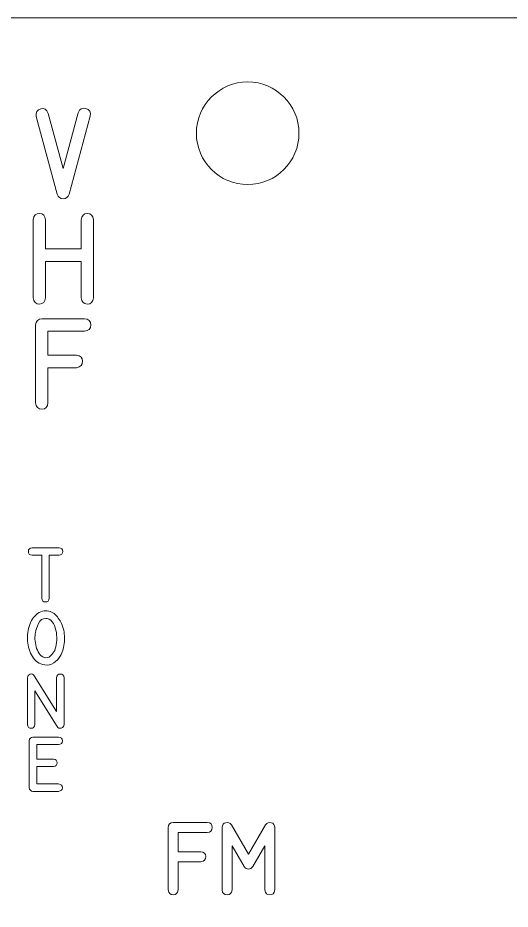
# Model space of a CAD drawing. Header units: millimetres. Extents: x -74 to 72, y -92 to 107.
# Drawn here: x -45.93 to -26.74, y 72.32 to 107.07 of the extents above; entities that cross this region are included whole.
import ezdxf

# ---------------------------------------------------------------- set-up
doc = ezdxf.new("R2010")
doc.units = ezdxf.units.MM
doc.header["$MEASUREMENT"] = 0
doc.layers.add('Cut', color=7, linetype='Continuous')
doc.layers.add('Engrave', color=7, linetype='Continuous')

msp = doc.modelspace()

# ---------------------------------------------------------------- linework, layer by layer
at = {"layer": 'Cut', "color": 250, "lineweight": 9}
msp.add_ellipse((-36.9677, 102.5689), major_axis=(0, 2), ratio=1, dxfattribs=at)
msp.add_open_spline([(61.6948, 105.5689), (61.6946, 105.967), (61.5362, 106.3487), (61.2545, 106.63), (61.2545, 106.63), (60.9729, 106.9113), (60.5929, 107.0692), (60.1948, 107.0689), (60.1948, 107.0689), (60.1948, 107.0689), (-61.3302, 107.0689), (-61.3302, 107.0689), (-61.3302, 107.0689), (-61.7283, 107.0687), (-62.1099, 106.9103), (-62.3912, 106.6286), (-62.3912, 106.6286), (-62.6725, 106.347), (-62.8304, 105.967), (-62.8302, 105.5689), (-62.8302, 105.5689), (-62.8302, 105.5689), (-62.8302, 53.0189), (-62.8302, 53.0189), (-62.8302, 53.0189), (-62.8299, 52.6208), (-62.6716, 52.2392), (-62.3899, 51.9579), (-62.3899, 51.9579), (-62.1082, 51.6766), (-61.7283, 51.5187), (-61.3302, 51.5189), (-61.3302, 51.5189), (-61.3302, 51.5189), (60.1948, 51.5189), (60.1948, 51.5189), (60.1948, 51.5189), (60.5929, 51.5192), (60.9746, 51.6775), (61.2559, 51.9592), (61.2559, 51.9592), (61.5372, 52.2409), (61.6951, 52.6208), (61.6948, 53.0189), (61.6948, 53.0189), (61.6948, 53.0189), (61.6948, 105.5689), (61.6948, 105.5689)], degree=3, knots=[0, 0, 0, 0, 0.0769231, 0.0769231, 0.0769231, 0.0769231, 0.1538462, 0.1538462, 0.1538462, 0.1538462, 0.2307692, 0.2307692, 0.2307692, 0.2307692, 0.3076923, 0.3076923, 0.3076923, 0.3076923, 0.3846154, 0.3846154, 0.3846154, 0.3846154, 0.4615385, 0.4615385, 0.4615385, 0.4615385, 0.5384615, 0.5384615, 0.5384615, 0.5384615, 0.6153846, 0.6153846, 0.6153846, 0.6153846, 0.6923077, 0.6923077, 0.6923077, 0.6923077, 0.7692308, 0.7692308, 0.7692308, 0.7692308, 0.8461538, 0.8461538, 0.8461538, 0.8461538, 1, 1, 1, 1], dxfattribs=at)
at = {"layer": 'Engrave', "color": 240, "lineweight": 9}
for points, knots in [([(-45.2118, 103.2191), (-45.2335, 103.3825), (-45.1753, 103.4825), (-45.0372, 103.5189), (-45.0372, 103.5189), (-44.8984, 103.556), (-44.8002, 103.4978), (-44.7414, 103.3449), (-44.7414, 103.3449), (-44.7414, 103.3449), (-44.1611, 101.1954), (-44.1611, 101.1954), (-44.1611, 101.1954), (-44.1611, 101.1954), (-43.5773, 103.3655), (-43.5773, 103.3655), (-43.5773, 103.3655), (-43.5185, 103.5207), (-43.4173, 103.5771), (-43.2739, 103.5354), (-43.2739, 103.5354), (-43.1304, 103.4936), (-43.0752, 103.3949), (-43.1087, 103.2397), (-43.1087, 103.2397), (-43.1087, 103.2397), (-43.9283, 100.1964), (-43.9283, 100.1964), (-43.9283, 100.1964), (-43.9747, 100.0782), (-44.0512, 100.0183), (-44.1593, 100.0177), (-44.1593, 100.0177), (-44.2675, 100.0171), (-44.3457, 100.0747), (-44.3951, 100.1894), (-44.3951, 100.1894), (-44.3951, 100.1894), (-45.2118, 103.2191), (-45.2118, 103.2191)], [0, 0, 0, 0, 0.0909091, 0.0909091, 0.0909091, 0.0909091, 0.1818182, 0.1818182, 0.1818182, 0.1818182, 0.2727273, 0.2727273, 0.2727273, 0.2727273, 0.3636364, 0.3636364, 0.3636364, 0.3636364, 0.4545455, 0.4545455, 0.4545455, 0.4545455, 0.5454545, 0.5454545, 0.5454545, 0.5454545, 0.6363636, 0.6363636, 0.6363636, 0.6363636, 0.7272727, 0.7272727, 0.7272727, 0.7272727, 0.8181818, 0.8181818, 0.8181818, 0.8181818, 1, 1, 1, 1]), ([(-45.3349, 96.1513), (-45.3349, 96.1513), (-45.3349, 99.1969), (-45.3349, 99.1969), (-45.3349, 99.1969), (-45.3108, 99.3621), (-45.2267, 99.4433), (-45.0833, 99.4409), (-45.0833, 99.4409), (-44.9398, 99.438), (-44.8616, 99.3562), (-44.8493, 99.1969), (-44.8493, 99.1969), (-44.8493, 99.1969), (-44.8493, 98.0581), (-44.8493, 98.0581), (-44.8493, 98.0581), (-44.8493, 98.0581), (-43.4623, 98.0581), (-43.4623, 98.0581), (-43.4623, 98.0581), (-43.4623, 98.0581), (-43.4623, 99.1969), (-43.4623, 99.1969), (-43.4623, 99.1969), (-43.4382, 99.3586), (-43.357, 99.4403), (-43.2189, 99.4409), (-43.2189, 99.4409), (-43.0807, 99.4415), (-42.9984, 99.3598), (-42.9731, 99.1969), (-42.9731, 99.1969), (-42.9731, 99.1969), (-42.9731, 96.1513), (-42.9731, 96.1513), (-42.9731, 96.1513), (-42.9984, 95.9896), (-43.0807, 95.9091), (-43.2189, 95.9097), (-43.2189, 95.9097), (-43.357, 95.9103), (-43.4382, 95.9908), (-43.4623, 96.1513), (-43.4623, 96.1513), (-43.4623, 96.1513), (-43.4623, 97.5689), (-43.4623, 97.5689), (-43.4623, 97.5689), (-43.4623, 97.5689), (-44.8493, 97.5689), (-44.8493, 97.5689), (-44.8493, 97.5689), (-44.8493, 97.5689), (-44.8493, 96.1513), (-44.8493, 96.1513), (-44.8493, 96.1513), (-44.8616, 95.9932), (-44.9398, 95.9126), (-45.0833, 95.9103), (-45.0833, 95.9103), (-45.2267, 95.9079), (-45.3108, 95.9885), (-45.3349, 96.1513)], [0, 0, 0, 0, 0.0588235, 0.0588235, 0.0588235, 0.0588235, 0.1176471, 0.1176471, 0.1176471, 0.1176471, 0.1764706, 0.1764706, 0.1764706, 0.1764706, 0.2352941, 0.2352941, 0.2352941, 0.2352941, 0.2941176, 0.2941176, 0.2941176, 0.2941176, 0.3529412, 0.3529412, 0.3529412, 0.3529412, 0.4117647, 0.4117647, 0.4117647, 0.4117647, 0.4705882, 0.4705882, 0.4705882, 0.4705882, 0.5294118, 0.5294118, 0.5294118, 0.5294118, 0.5882353, 0.5882353, 0.5882353, 0.5882353, 0.6470588, 0.6470588, 0.6470588, 0.6470588, 0.7058824, 0.7058824, 0.7058824, 0.7058824, 0.7647059, 0.7647059, 0.7647059, 0.7647059, 0.8235294, 0.8235294, 0.8235294, 0.8235294, 0.8823529, 0.8823529, 0.8823529, 0.8823529, 1, 1, 1, 1]), ([(-45.2367, 92.0551), (-45.2367, 92.0551), (-45.2367, 95.0936), (-45.2367, 95.0936), (-45.2367, 95.0936), (-45.2161, 95.2453), (-45.1344, 95.327), (-44.9921, 95.3382), (-44.9921, 95.3382), (-44.9921, 95.3382), (-43.3247, 95.3382), (-43.3247, 95.3382), (-43.3247, 95.3382), (-43.1654, 95.3259), (-43.0854, 95.2441), (-43.0854, 95.0942), (-43.0854, 95.0942), (-43.0854, 94.9449), (-43.1665, 94.8643), (-43.3282, 94.8543), (-43.3282, 94.8543), (-43.3282, 94.8543), (-44.7528, 94.8543), (-44.7528, 94.8543), (-44.7528, 94.8543), (-44.7528, 94.8543), (-44.7528, 93.9118), (-44.7528, 93.9118), (-44.7528, 93.9118), (-44.7528, 93.9118), (-43.6416, 93.9118), (-43.6416, 93.9118), (-43.6416, 93.9118), (-43.4834, 93.9007), (-43.4029, 93.8231), (-43.4005, 93.6796), (-43.4005, 93.6796), (-43.3982, 93.5361), (-43.4787, 93.4521), (-43.6416, 93.428), (-43.6416, 93.428), (-43.6416, 93.428), (-44.7528, 93.428), (-44.7528, 93.428), (-44.7528, 93.428), (-44.7528, 93.428), (-44.7528, 92.0551), (-44.7528, 92.0551), (-44.7528, 92.0551), (-44.764, 91.8969), (-44.8422, 91.8164), (-44.9862, 91.814), (-44.9862, 91.814), (-45.1303, 91.8117), (-45.2138, 91.8922), (-45.2367, 92.0551)], [0, 0, 0, 0, 0.0666667, 0.0666667, 0.0666667, 0.0666667, 0.1333333, 0.1333333, 0.1333333, 0.1333333, 0.2, 0.2, 0.2, 0.2, 0.2666667, 0.2666667, 0.2666667, 0.2666667, 0.3333333, 0.3333333, 0.3333333, 0.3333333, 0.4, 0.4, 0.4, 0.4, 0.4666667, 0.4666667, 0.4666667, 0.4666667, 0.5333333, 0.5333333, 0.5333333, 0.5333333, 0.6, 0.6, 0.6, 0.6, 0.6666667, 0.6666667, 0.6666667, 0.6666667, 0.7333333, 0.7333333, 0.7333333, 0.7333333, 0.8, 0.8, 0.8, 0.8, 0.8666667, 0.8666667, 0.8666667, 0.8666667, 1, 1, 1, 1]), ([(-44.9922, 84.4393), (-44.9922, 84.4393), (-44.9922, 86.1199), (-44.9922, 86.1199), (-44.9922, 86.1199), (-44.9922, 86.1199), (-45.3715, 86.1199), (-45.3715, 86.1199), (-45.3715, 86.1199), (-45.4678, 86.1273), (-45.5161, 86.176), (-45.5157, 86.2649), (-45.5157, 86.2649), (-45.5154, 86.3542), (-45.4671, 86.4032), (-45.3715, 86.4113), (-45.3715, 86.4113), (-45.3715, 86.4113), (-44.3223, 86.4113), (-44.3223, 86.4113), (-44.3223, 86.4113), (-44.2274, 86.4039), (-44.1795, 86.3549), (-44.1791, 86.2649), (-44.1791, 86.2649), (-44.1788, 86.1753), (-44.2267, 86.1266), (-44.3223, 86.1199), (-44.3223, 86.1199), (-44.3223, 86.1199), (-44.7005, 86.1199), (-44.7005, 86.1199), (-44.7005, 86.1199), (-44.7005, 86.1199), (-44.7005, 84.4393), (-44.7005, 84.4393), (-44.7005, 84.4393), (-44.7164, 84.3416), (-44.7672, 84.2933), (-44.8533, 84.2947), (-44.8533, 84.2947), (-44.939, 84.2961), (-44.9852, 84.3444), (-44.9922, 84.4393)], [0, 0, 0, 0, 0.0833333, 0.0833333, 0.0833333, 0.0833333, 0.1666667, 0.1666667, 0.1666667, 0.1666667, 0.25, 0.25, 0.25, 0.25, 0.3333333, 0.3333333, 0.3333333, 0.3333333, 0.4166667, 0.4166667, 0.4166667, 0.4166667, 0.5, 0.5, 0.5, 0.5, 0.5833333, 0.5833333, 0.5833333, 0.5833333, 0.6666667, 0.6666667, 0.6666667, 0.6666667, 0.75, 0.75, 0.75, 0.75, 0.8333333, 0.8333333, 0.8333333, 0.8333333, 1, 1, 1, 1]), ([(-44.1807, 83.3404), (-44.1175, 83.1496), (-44.0935, 82.9517), (-44.1091, 82.7464), (-44.1091, 82.7464), (-44.1246, 82.5411), (-44.181, 82.3537), (-44.278, 82.1841), (-44.278, 82.1841), (-44.3394, 82.0786), (-44.423, 81.989), (-44.5292, 81.9152), (-44.5292, 81.9152), (-44.6354, 81.8415), (-44.7525, 81.8158), (-44.8806, 81.838), (-44.8806, 81.838), (-45.0894, 81.8743), (-45.2492, 81.9833), (-45.36, 82.1643), (-45.36, 82.1643), (-45.4711, 82.3456), (-45.5346, 82.5474), (-45.5508, 82.7696), (-45.5508, 82.7696), (-45.567, 82.9919), (-45.5371, 83.2081), (-45.4609, 83.4191), (-45.4609, 83.4191), (-45.3847, 83.63), (-45.2633, 83.7831), (-45.0965, 83.8791), (-45.0965, 83.8791), (-45.0153, 83.926), (-44.9299, 83.9493), (-44.8414, 83.9493), (-44.8414, 83.9493), (-44.6717, 83.9493), (-44.5334, 83.8854), (-44.4258, 83.7577), (-44.4258, 83.7577), (-44.3182, 83.6297), (-44.2368, 83.4907), (-44.1807, 83.3404)], [0, 0, 0, 0, 0.0833333, 0.0833333, 0.0833333, 0.0833333, 0.1666667, 0.1666667, 0.1666667, 0.1666667, 0.25, 0.25, 0.25, 0.25, 0.3333333, 0.3333333, 0.3333333, 0.3333333, 0.4166667, 0.4166667, 0.4166667, 0.4166667, 0.5, 0.5, 0.5, 0.5, 0.5833333, 0.5833333, 0.5833333, 0.5833333, 0.6666667, 0.6666667, 0.6666667, 0.6666667, 0.75, 0.75, 0.75, 0.75, 0.8333333, 0.8333333, 0.8333333, 0.8333333, 1, 1, 1, 1]), ([(-44.8329, 83.6558), (-44.9596, 83.6558), (-45.0555, 83.5877), (-45.1208, 83.4512), (-45.1208, 83.4512), (-45.1861, 83.3147), (-45.227, 83.1983), (-45.2443, 83.102), (-45.2443, 83.102), (-45.2573, 83.0314), (-45.2623, 82.9464), (-45.2587, 82.8466), (-45.2587, 82.8466), (-45.2552, 82.7467), (-45.2407, 82.6479), (-45.2153, 82.5506), (-45.2153, 82.5506), (-45.1899, 82.4529), (-45.1515, 82.365), (-45.1007, 82.2871), (-45.1007, 82.2871), (-45.0495, 82.2087), (-44.9829, 82.1569), (-44.9003, 82.1315), (-44.9003, 82.1315), (-44.8037, 82.1012), (-44.7204, 82.1202), (-44.6506, 82.1886), (-44.6506, 82.1886), (-44.5807, 82.2574), (-44.5278, 82.3301), (-44.4918, 82.4074), (-44.4918, 82.4074), (-44.4555, 82.4867), (-44.4304, 82.5904), (-44.417, 82.7196), (-44.417, 82.7196), (-44.4036, 82.8483), (-44.4068, 82.9771), (-44.4262, 83.1055), (-44.4262, 83.1055), (-44.4459, 83.2339), (-44.4844, 83.3496), (-44.5415, 83.4526), (-44.5415, 83.4526), (-44.5987, 83.5556), (-44.6802, 83.6212), (-44.7853, 83.6494), (-44.7853, 83.6494), (-44.7991, 83.6537), (-44.8149, 83.6558), (-44.8329, 83.6558)], [0, 0, 0, 0, 0.0714286, 0.0714286, 0.0714286, 0.0714286, 0.1428571, 0.1428571, 0.1428571, 0.1428571, 0.2142857, 0.2142857, 0.2142857, 0.2142857, 0.2857143, 0.2857143, 0.2857143, 0.2857143, 0.3571429, 0.3571429, 0.3571429, 0.3571429, 0.4285714, 0.4285714, 0.4285714, 0.4285714, 0.5, 0.5, 0.5, 0.5, 0.5714286, 0.5714286, 0.5714286, 0.5714286, 0.6428571, 0.6428571, 0.6428571, 0.6428571, 0.7142857, 0.7142857, 0.7142857, 0.7142857, 0.7857143, 0.7857143, 0.7857143, 0.7857143, 0.8571429, 0.8571429, 0.8571429, 0.8571429, 1, 1, 1, 1]), ([(-44.1281, 79.5132), (-44.1281, 79.4409), (-44.163, 79.395), (-44.2329, 79.3753), (-44.2329, 79.3753), (-44.3031, 79.3559), (-44.3571, 79.3763), (-44.3959, 79.437), (-44.3959, 79.437), (-44.3959, 79.437), (-45.264, 80.829), (-45.264, 80.829), (-45.264, 80.829), (-45.264, 80.829), (-45.264, 79.5132), (-45.264, 79.5132), (-45.264, 79.5132), (-45.2792, 79.4169), (-45.3279, 79.3686), (-45.4101, 79.3686), (-45.4101, 79.3686), (-45.4926, 79.3686), (-45.5409, 79.4169), (-45.5554, 79.5132), (-45.5554, 79.5132), (-45.5554, 79.5132), (-45.5554, 81.3384), (-45.5554, 81.3384), (-45.5554, 81.3384), (-45.5452, 81.41), (-45.5085, 81.4573), (-45.4453, 81.4802), (-45.4453, 81.4802), (-45.3822, 81.5028), (-45.3296, 81.4813), (-45.2877, 81.416), (-45.2877, 81.416), (-45.2877, 81.416), (-44.4195, 80.0219), (-44.4195, 80.0219), (-44.4195, 80.0219), (-44.4195, 80.0219), (-44.4195, 81.3384), (-44.4195, 81.3384), (-44.4195, 81.3384), (-44.4064, 81.4369), (-44.3563, 81.4859), (-44.2692, 81.4848), (-44.2692, 81.4848), (-44.1821, 81.4838), (-44.1352, 81.4351), (-44.1281, 81.3384), (-44.1281, 81.3384), (-44.1281, 81.3384), (-44.1281, 79.5132), (-44.1281, 79.5132)], [0, 0, 0, 0, 0.0666667, 0.0666667, 0.0666667, 0.0666667, 0.1333333, 0.1333333, 0.1333333, 0.1333333, 0.2, 0.2, 0.2, 0.2, 0.2666667, 0.2666667, 0.2666667, 0.2666667, 0.3333333, 0.3333333, 0.3333333, 0.3333333, 0.4, 0.4, 0.4, 0.4, 0.4666667, 0.4666667, 0.4666667, 0.4666667, 0.5333333, 0.5333333, 0.5333333, 0.5333333, 0.6, 0.6, 0.6, 0.6, 0.6666667, 0.6666667, 0.6666667, 0.6666667, 0.7333333, 0.7333333, 0.7333333, 0.7333333, 0.8, 0.8, 0.8, 0.8, 0.8666667, 0.8666667, 0.8666667, 0.8666667, 1, 1, 1, 1]), ([(-44.3362, 78.7371), (-44.3362, 78.7371), (-45.1931, 78.7371), (-45.1931, 78.7371), (-45.1931, 78.7371), (-45.1931, 78.7371), (-45.1931, 78.1716), (-45.1931, 78.1716), (-45.1931, 78.1716), (-45.1931, 78.1716), (-44.5397, 78.1716), (-44.5397, 78.1716), (-44.5397, 78.1716), (-44.442, 78.1571), (-44.3934, 78.1081), (-44.3937, 78.0245), (-44.3937, 78.0245), (-44.3941, 77.9405), (-44.4427, 77.8919), (-44.5397, 77.8781), (-44.5397, 77.8781), (-44.5397, 77.8781), (-45.1931, 77.8781), (-45.1931, 77.8781), (-45.1931, 77.8781), (-45.1931, 77.8781), (-45.1931, 77.199), (-45.1931, 77.199), (-45.1931, 77.199), (-45.1931, 77.199), (-44.3362, 77.199), (-44.3362, 77.199), (-44.3362, 77.199), (-44.2392, 77.1846), (-44.1905, 77.1362), (-44.1905, 77.0533), (-44.1905, 77.0533), (-44.1905, 76.9708), (-44.2392, 76.9225), (-44.3362, 76.9087), (-44.3362, 76.9087), (-44.3362, 76.9087), (-45.3366, 76.9087), (-45.3366, 76.9087), (-45.3366, 76.9087), (-45.4227, 76.9196), (-45.4718, 76.9687), (-45.4834, 77.0555), (-45.4834, 77.0555), (-45.4834, 77.0555), (-45.4834, 78.8807), (-45.4834, 78.8807), (-45.4834, 78.8807), (-45.4703, 78.9717), (-45.4213, 79.0197), (-45.3366, 79.0253), (-45.3366, 79.0253), (-45.3366, 79.0253), (-44.3362, 79.0253), (-44.3362, 79.0253), (-44.3362, 79.0253), (-44.2392, 79.0179), (-44.1905, 78.9692), (-44.1909, 78.88), (-44.1909, 78.88), (-44.1912, 78.7907), (-44.2399, 78.7431), (-44.3362, 78.7371)], [0, 0, 0, 0, 0.0555556, 0.0555556, 0.0555556, 0.0555556, 0.1111111, 0.1111111, 0.1111111, 0.1111111, 0.1666667, 0.1666667, 0.1666667, 0.1666667, 0.2222222, 0.2222222, 0.2222222, 0.2222222, 0.2777778, 0.2777778, 0.2777778, 0.2777778, 0.3333333, 0.3333333, 0.3333333, 0.3333333, 0.3888889, 0.3888889, 0.3888889, 0.3888889, 0.4444444, 0.4444444, 0.4444444, 0.4444444, 0.5, 0.5, 0.5, 0.5, 0.5555556, 0.5555556, 0.5555556, 0.5555556, 0.6111111, 0.6111111, 0.6111111, 0.6111111, 0.6666667, 0.6666667, 0.6666667, 0.6666667, 0.7222222, 0.7222222, 0.7222222, 0.7222222, 0.7777778, 0.7777778, 0.7777778, 0.7777778, 0.8333333, 0.8333333, 0.8333333, 0.8333333, 0.8888889, 0.8888889, 0.8888889, 0.8888889, 1, 1, 1, 1]), ([(-40.0705, 73.0683), (-40.0705, 73.0683), (-40.0705, 75.4991), (-40.0705, 75.4991), (-40.0705, 75.4991), (-40.054, 75.6205), (-39.9887, 75.6859), (-39.8748, 75.6948), (-39.8748, 75.6948), (-39.8748, 75.6948), (-38.5409, 75.6948), (-38.5409, 75.6948), (-38.5409, 75.6948), (-38.4134, 75.6849), (-38.3494, 75.6195), (-38.3494, 75.4996), (-38.3494, 75.4996), (-38.3494, 75.3801), (-38.4143, 75.3157), (-38.5437, 75.3077), (-38.5437, 75.3077), (-38.5437, 75.3077), (-39.6834, 75.3077), (-39.6834, 75.3077), (-39.6834, 75.3077), (-39.6834, 75.3077), (-39.6834, 74.5537), (-39.6834, 74.5537), (-39.6834, 74.5537), (-39.6834, 74.5537), (-38.7944, 74.5537), (-38.7944, 74.5537), (-38.7944, 74.5537), (-38.6679, 74.5448), (-38.6034, 74.4827), (-38.6015, 74.3679), (-38.6015, 74.3679), (-38.5997, 74.2531), (-38.6641, 74.1859), (-38.7944, 74.1666), (-38.7944, 74.1666), (-38.7944, 74.1666), (-39.6834, 74.1666), (-39.6834, 74.1666), (-39.6834, 74.1666), (-39.6834, 74.1666), (-39.6834, 73.0683), (-39.6834, 73.0683), (-39.6834, 73.0683), (-39.6923, 72.9417), (-39.7549, 72.8773), (-39.8701, 72.8754), (-39.8701, 72.8754), (-39.9854, 72.8735), (-40.0522, 72.938), (-40.0705, 73.0683)], [0, 0, 0, 0, 0.0666667, 0.0666667, 0.0666667, 0.0666667, 0.1333333, 0.1333333, 0.1333333, 0.1333333, 0.2, 0.2, 0.2, 0.2, 0.2666667, 0.2666667, 0.2666667, 0.2666667, 0.3333333, 0.3333333, 0.3333333, 0.3333333, 0.4, 0.4, 0.4, 0.4, 0.4666667, 0.4666667, 0.4666667, 0.4666667, 0.5333333, 0.5333333, 0.5333333, 0.5333333, 0.6, 0.6, 0.6, 0.6, 0.6666667, 0.6666667, 0.6666667, 0.6666667, 0.7333333, 0.7333333, 0.7333333, 0.7333333, 0.8, 0.8, 0.8, 0.8, 0.8666667, 0.8666667, 0.8666667, 0.8666667, 1, 1, 1, 1]), ([(-35.9091, 73.0655), (-35.9294, 72.937), (-35.9943, 72.8726), (-36.1039, 72.8731), (-36.1039, 72.8731), (-36.2139, 72.8735), (-36.2784, 72.938), (-36.2977, 73.0655), (-36.2977, 73.0655), (-36.2977, 73.0655), (-36.2977, 74.7865), (-36.2977, 74.7865), (-36.2977, 74.7865), (-36.2977, 74.7865), (-36.7704, 73.978), (-36.7704, 73.978), (-36.7704, 73.978), (-36.8207, 73.9173), (-36.8772, 73.8853), (-36.9392, 73.8825), (-36.9392, 73.8825), (-37.0013, 73.8801), (-37.0564, 73.9116), (-37.1053, 73.978), (-37.1053, 73.978), (-37.1053, 73.978), (-37.5752, 74.7828), (-37.5752, 74.7828), (-37.5752, 74.7828), (-37.5752, 74.7828), (-37.5738, 73.0655), (-37.5738, 73.0655), (-37.5738, 73.0655), (-37.5883, 72.938), (-37.6547, 72.874), (-37.7727, 72.8745), (-37.7727, 72.8745), (-37.8908, 72.875), (-37.9543, 72.9389), (-37.9637, 73.0655), (-37.9637, 73.0655), (-37.9637, 73.0655), (-37.9637, 75.4991), (-37.9637, 75.4991), (-37.9637, 75.4991), (-37.9562, 75.605), (-37.9101, 75.668), (-37.8245, 75.6887), (-37.8245, 75.6887), (-37.7389, 75.7094), (-37.6645, 75.6802), (-37.601, 75.6012), (-37.601, 75.6012), (-37.601, 75.6012), (-36.9383, 74.4615), (-36.9383, 74.4615), (-36.9383, 74.4615), (-36.9383, 74.4615), (-36.2685, 75.6012), (-36.2685, 75.6012), (-36.2685, 75.6012), (-36.2055, 75.6802), (-36.1316, 75.7089), (-36.0474, 75.6877), (-36.0474, 75.6877), (-35.9637, 75.6666), (-35.9171, 75.604), (-35.9091, 75.4991), (-35.9091, 75.4991), (-35.9091, 75.4991), (-35.9091, 73.0655), (-35.9091, 73.0655)], [0, 0, 0, 0, 0.0526316, 0.0526316, 0.0526316, 0.0526316, 0.1052632, 0.1052632, 0.1052632, 0.1052632, 0.1578947, 0.1578947, 0.1578947, 0.1578947, 0.2105263, 0.2105263, 0.2105263, 0.2105263, 0.2631579, 0.2631579, 0.2631579, 0.2631579, 0.3157895, 0.3157895, 0.3157895, 0.3157895, 0.3684211, 0.3684211, 0.3684211, 0.3684211, 0.4210526, 0.4210526, 0.4210526, 0.4210526, 0.4736842, 0.4736842, 0.4736842, 0.4736842, 0.5263158, 0.5263158, 0.5263158, 0.5263158, 0.5789474, 0.5789474, 0.5789474, 0.5789474, 0.6315789, 0.6315789, 0.6315789, 0.6315789, 0.6842105, 0.6842105, 0.6842105, 0.6842105, 0.7368421, 0.7368421, 0.7368421, 0.7368421, 0.7894737, 0.7894737, 0.7894737, 0.7894737, 0.8421053, 0.8421053, 0.8421053, 0.8421053, 0.8947368, 0.8947368, 0.8947368, 0.8947368, 1, 1, 1, 1])]:
    msp.add_open_spline(points, degree=3, knots=knots, dxfattribs=at)

doc.saveas('drawing.dxf')
